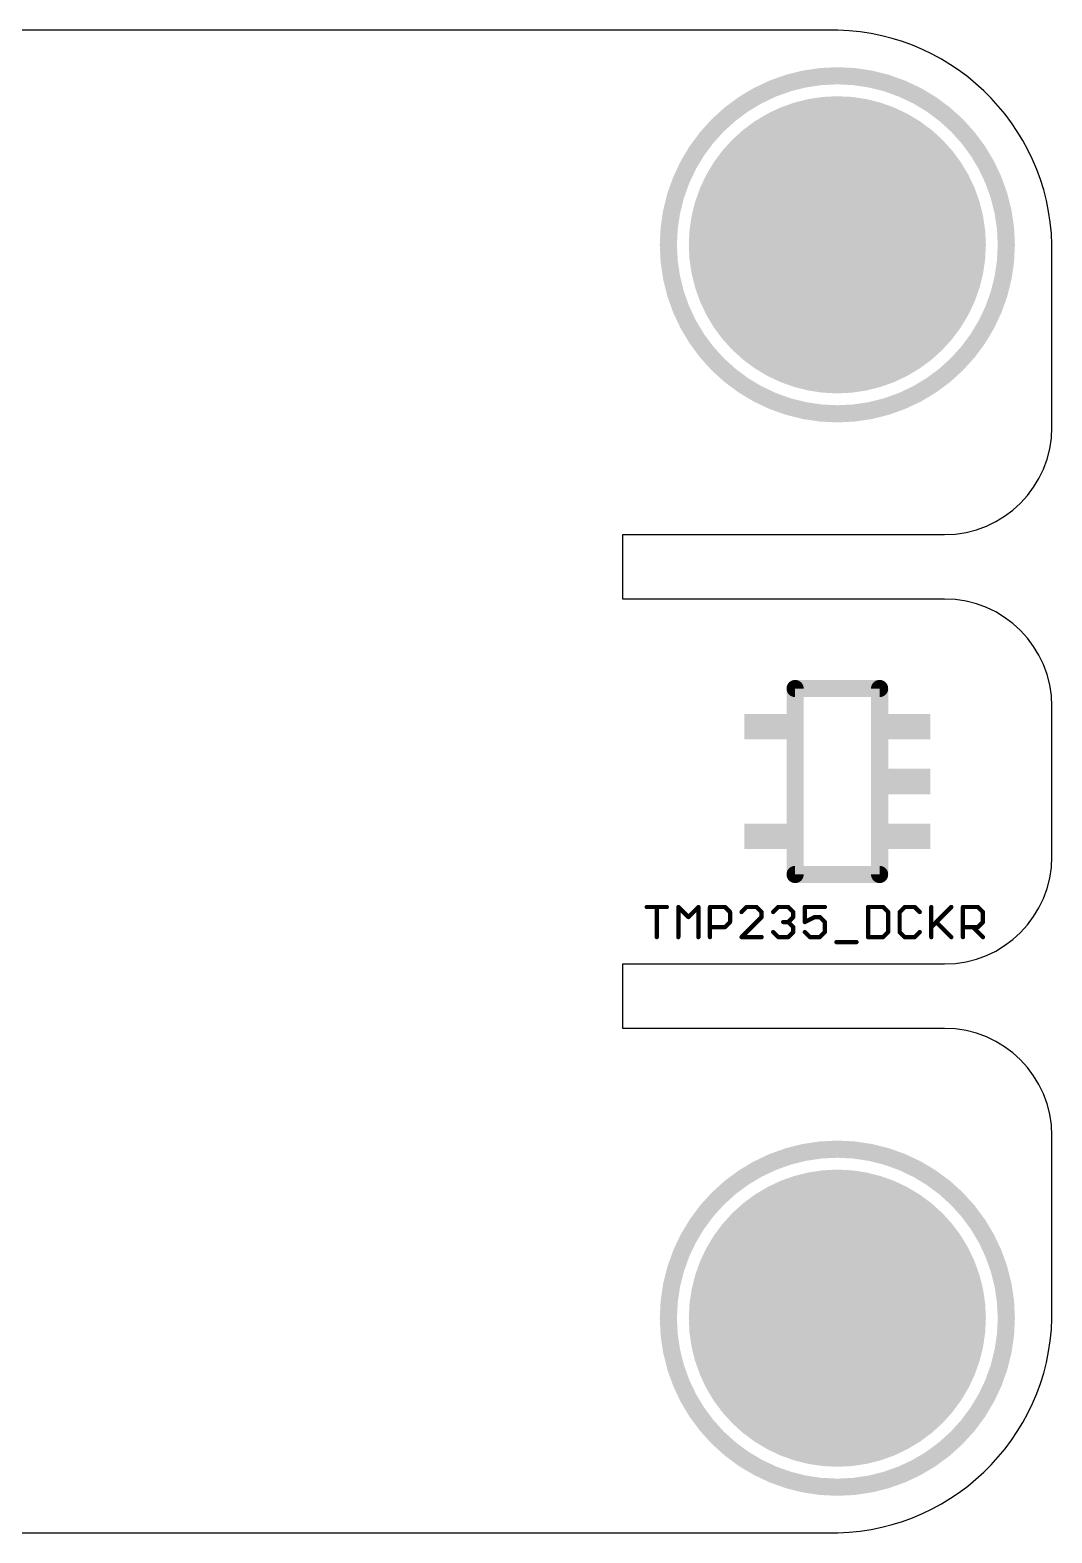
# Model space of a CAD drawing. Extents: x -2.5 to 25.4, y 0 to 17.8.
# Drawn here: x 13.31 to 25.4, y 0 to 17.78 of the extents above; entities that cross this region are included whole.
import ezdxf

# ---------------------------------------------------------------- set-up
doc = ezdxf.new("R2010")
doc.units = 0
for name, color, linetype in [('17', 110, 'CONTINUOUS'), ('20', 53, 'CONTINUOUS'), ('21', 40, 'CONTINUOUS'), ('27', 253, 'CONTINUOUS'), ('51', 253, 'CONTINUOUS')]:
    doc.layers.add(name, color=color, linetype=linetype)

# ---------------------------------------------------------------- blocks, each defined once
blk = doc.blocks.new('ROUNDP')
at = {"const_width": 0.5}
blk.add_lwpolyline([(0, -0.25, 1), (0, 0.25, 1), (0, -0.25)], format="xyb", dxfattribs=at)
blk = doc.blocks.new('RECT')
blk.add_solid([(-0.5, -0.5), (0.5, -0.5), (-0.5, 0.5), (0.5, 0.5)])

msp = doc.modelspace()

# ---------------------------------------------------------------- linework, layer by layer
at = {"layer": '20'}
for p, q in [((22.733, 17.78), (2.54, 17.78)), ((25.4, 13.081), (25.4, 15.24)), ((20.32, 11.049), (20.32, 11.811)), ((20.32, 11.811), (24.13, 11.811)), ((24.13, 11.049), (20.32, 11.049)), ((25.4, 8.001), (25.4, 9.779)), ((20.32, 5.969), (20.32, 6.731)), ((20.32, 6.731), (24.13, 6.731)), ((24.13, 5.969), (20.32, 5.969)), ((25.4, 2.54), (25.4, 4.699)), ((2.54, 0), (22.733, 0))]:
    msp.add_line(p, q, dxfattribs=at)
for centre, radius, start, end in [((22.7965, 15.1765), 2.6043, 1.3972, 91.3972), ((24.13, 13.081), 1.27, 270, 0), ((24.13, 9.779), 1.27, 0, 90), ((24.13, 8.001), 1.27, 270, 0), ((24.13, 4.699), 1.27, 0, 90), ((22.7965, 2.6035), 2.6043, 268.6028, 358.6028)]:
    msp.add_arc(centre, radius, start, end, dxfattribs=at)
at = {"layer": '21'}
for points, const_width in [([(22.86, 13.24, 1), (22.86, 17.24, 1), (22.86, 13.24)], 0.2032), ([(22.36, 10.0408, 1), (22.36, 9.9392)], 0.1016), ([(23.36, 9.9392, 1), (23.36, 10.0408)], 0.1016), ([(22.36, 7.8408, 1), (22.36, 7.7392)], 0.1016), ([(23.36, 7.7392, 1), (23.36, 7.8408)], 0.1016), ([(22.86, 0.54, 1), (22.86, 4.54, 1), (22.86, 0.54)], 0.2032)]:
    msp.add_lwpolyline(points, format="xyb", dxfattribs=dict(at, const_width=const_width))
at = {"layer": '21', "const_width": 0.2032}
for points in [[(22.36, 9.99), (23.36, 9.99)], [(23.36, 7.79), (22.36, 7.79)]]:
    msp.add_lwpolyline(points, dxfattribs=at)
at = {"layer": '27', "const_width": 0.0508}
for points in [[(20.6041, 7.4049), (20.8414, 7.4049)], [(20.7228, 7.049), (20.7228, 7.4049)], [(20.9783, 7.049), (20.9783, 7.4049)], [(20.9783, 7.4049), (21.097, 7.2863)], [(21.097, 7.2863), (21.2156, 7.4049)], [(21.2156, 7.4049), (21.2156, 7.049)], [(21.3525, 7.049), (21.3525, 7.4049)], [(21.3525, 7.4049), (21.5305, 7.4049)], [(21.5305, 7.4049), (21.5898, 7.3456)], [(21.5898, 7.3456), (21.5898, 7.227)], [(21.786, 7.4049), (21.7267, 7.3456)], [(21.7267, 7.049), (21.964, 7.2863)], [(21.9047, 7.4049), (21.786, 7.4049)], [(21.964, 7.3456), (21.9047, 7.4049)], [(21.964, 7.2863), (21.964, 7.3456)], [(22.1009, 7.3456), (22.1603, 7.4049)], [(22.1603, 7.4049), (22.2789, 7.4049)], [(22.2789, 7.4049), (22.3382, 7.3456)], [(22.3382, 7.2863), (22.2789, 7.227)], [(22.3382, 7.3456), (22.3382, 7.2863)], [(22.7124, 7.4049), (22.4751, 7.4049)], [(22.4751, 7.4049), (22.4751, 7.227)], [(22.4751, 7.227), (22.5938, 7.2863)], [(22.5938, 7.2863), (22.6531, 7.2863)], [(22.6531, 7.2863), (22.7124, 7.227)], [(23.2236, 7.4049), (23.2236, 7.049)], [(23.4015, 7.4049), (23.2236, 7.4049)], [(23.4608, 7.3456), (23.4015, 7.4049)], [(23.4608, 7.1083), (23.4608, 7.3456)], [(23.6571, 7.4049), (23.5978, 7.3456)], [(23.5978, 7.3456), (23.5978, 7.1083)], [(23.7757, 7.4049), (23.6571, 7.4049)], [(23.835, 7.3456), (23.7757, 7.4049)], [(23.972, 7.4049), (23.972, 7.049)], [(23.972, 7.1676), (24.2092, 7.4049)], [(24.3462, 7.049), (24.3462, 7.4049)], [(24.3462, 7.4049), (24.5241, 7.4049)], [(24.5241, 7.4049), (24.5834, 7.3456)], [(24.5834, 7.3456), (24.5834, 7.227)], [(21.5305, 7.1676), (21.3525, 7.1676)], [(21.5898, 7.227), (21.5305, 7.1676)], [(22.1603, 7.049), (22.1009, 7.1083)], [(22.2789, 7.227), (22.2196, 7.227)], [(22.2789, 7.227), (22.3382, 7.1676)], [(22.3382, 7.1083), (22.2789, 7.049)], [(22.3382, 7.1676), (22.3382, 7.1083)], [(22.5345, 7.049), (22.4751, 7.1083)], [(22.7124, 7.1083), (22.6531, 7.049)], [(22.7124, 7.227), (22.7124, 7.1083)], [(23.4015, 7.049), (23.4608, 7.1083)], [(23.5978, 7.1083), (23.6571, 7.049)], [(23.7757, 7.049), (23.835, 7.1083)], [(24.0313, 7.227), (24.2092, 7.049)], [(24.5241, 7.1676), (24.3462, 7.1676)], [(24.4648, 7.1676), (24.5834, 7.049)], [(24.5834, 7.227), (24.5241, 7.1676)], [(21.964, 7.049), (21.7267, 7.049)], [(22.2789, 7.049), (22.1603, 7.049)], [(22.6531, 7.049), (22.5345, 7.049)], [(22.8494, 6.9897), (23.0866, 6.9897)], [(23.2236, 7.049), (23.4015, 7.049)], [(23.6571, 7.049), (23.7757, 7.049)]]:
    msp.add_lwpolyline(points, dxfattribs=at)
at = {"layer": '27', "const_width": 0.0254}
for points in [[(20.6041, 7.4176, 1), (20.6041, 7.3922)], [(20.7355, 7.4049, 1), (20.7101, 7.4049)], [(20.8414, 7.3922, 1), (20.8414, 7.4176)], [(20.991, 7.4049, 1), (20.9656, 7.4049)], [(20.9873, 7.4139, 1), (20.9693, 7.3959)], [(21.088, 7.2952, 1), (21.1059, 7.2773)], [(21.088, 7.2773, 1), (21.1059, 7.2952)], [(21.2283, 7.4049, 1), (21.2029, 7.4049)], [(21.2246, 7.3959, 1), (21.2066, 7.4139)], [(21.3652, 7.4049, 1), (21.3398, 7.4049)], [(21.3525, 7.4176, 1), (21.3525, 7.3922)], [(21.5395, 7.4139, 1), (21.5215, 7.3959)], [(21.5305, 7.3922, 1), (21.5305, 7.4176)], [(21.6025, 7.3456, 1), (21.5771, 7.3456)], [(21.5808, 7.3366, 1), (21.5988, 7.3546)], [(21.7178, 7.3546, 1), (21.7357, 7.3366)], [(21.786, 7.4176, 1), (21.786, 7.3922)], [(21.795, 7.3959, 1), (21.7771, 7.4139)], [(21.9137, 7.4139, 1), (21.8957, 7.3959)], [(21.9047, 7.3922, 1), (21.9047, 7.4176)], [(21.9767, 7.3456, 1), (21.9513, 7.3456)], [(21.9513, 7.2863, 1), (21.9767, 7.2863)], [(21.955, 7.3366, 1), (21.973, 7.3546)], [(21.973, 7.2773, 1), (21.955, 7.2952)], [(22.092, 7.3546, 1), (22.1099, 7.3366)], [(22.1603, 7.4176, 1), (22.1603, 7.3922)], [(22.1692, 7.3959, 1), (22.1513, 7.4139)], [(22.2879, 7.4139, 1), (22.2699, 7.3959)], [(22.2789, 7.3922, 1), (22.2789, 7.4176)], [(22.3509, 7.3456, 1), (22.3255, 7.3456)], [(22.3255, 7.2863, 1), (22.3509, 7.2863)], [(22.3292, 7.3366, 1), (22.3472, 7.3546)], [(22.3472, 7.2773, 1), (22.3292, 7.2952)], [(22.4751, 7.4176, 1), (22.4751, 7.3922)], [(22.4878, 7.4049, 1), (22.4624, 7.4049)], [(22.5938, 7.299, 1), (22.5938, 7.2736)], [(22.5995, 7.2749, 1), (22.5881, 7.2976)], [(22.6621, 7.2952, 1), (22.6441, 7.2773)], [(22.6531, 7.2736, 1), (22.6531, 7.299)], [(22.7124, 7.3922, 1), (22.7124, 7.4176)], [(23.2363, 7.4049, 1), (23.2109, 7.4049)], [(23.2236, 7.4176, 1), (23.2236, 7.3922)], [(23.4105, 7.4139, 1), (23.3925, 7.3959)], [(23.4015, 7.3922, 1), (23.4015, 7.4176)], [(23.4735, 7.3456, 1), (23.4481, 7.3456)], [(23.4518, 7.3366, 1), (23.4698, 7.3546)], [(23.6105, 7.3456, 1), (23.5851, 7.3456)], [(23.5888, 7.3546, 1), (23.6067, 7.3366)], [(23.6571, 7.4176, 1), (23.6571, 7.3922)], [(23.6661, 7.3959, 1), (23.6481, 7.4139)], [(23.7847, 7.4139, 1), (23.7667, 7.3959)], [(23.7757, 7.3922, 1), (23.7757, 7.4176)], [(23.8261, 7.3366, 1), (23.844, 7.3546)], [(23.9847, 7.4049, 1), (23.9593, 7.4049)], [(24.2182, 7.3959, 1), (24.2003, 7.4139)], [(24.3589, 7.4049, 1), (24.3335, 7.4049)], [(24.3462, 7.4176, 1), (24.3462, 7.3922)], [(24.5331, 7.4139, 1), (24.5151, 7.3959)], [(24.5241, 7.3922, 1), (24.5241, 7.4176)], [(24.5961, 7.3456, 1), (24.5707, 7.3456)], [(24.5745, 7.3366, 1), (24.5924, 7.3546)], [(21.3525, 7.1803, 1), (21.3525, 7.1549)], [(21.5215, 7.1766, 1), (21.5395, 7.1587)], [(21.5305, 7.1549, 1), (21.5305, 7.1803)], [(21.5771, 7.227, 1), (21.6025, 7.227)], [(21.5988, 7.218, 1), (21.5808, 7.2359)], [(22.1099, 7.1173, 1), (22.092, 7.0993)], [(22.2196, 7.2397, 1), (22.2196, 7.2143)], [(22.2879, 7.2359, 1), (22.2699, 7.218)], [(22.2699, 7.2359, 1), (22.2879, 7.218)], [(22.2789, 7.2143, 1), (22.2789, 7.2397)], [(22.3509, 7.1676, 1), (22.3255, 7.1676)], [(22.3255, 7.1083, 1), (22.3509, 7.1083)], [(22.3292, 7.1587, 1), (22.3472, 7.1766)], [(22.3472, 7.0993, 1), (22.3292, 7.1173)], [(22.4624, 7.227, 1), (22.4878, 7.227)], [(22.4695, 7.2383, 1), (22.4808, 7.2156)], [(22.4841, 7.1173, 1), (22.4662, 7.0993)], [(22.7251, 7.227, 1), (22.6997, 7.227)], [(22.6997, 7.1083, 1), (22.7251, 7.1083)], [(22.7034, 7.218, 1), (22.7214, 7.2359)], [(22.7214, 7.0993, 1), (22.7034, 7.1173)], [(23.4481, 7.1083, 1), (23.4735, 7.1083)], [(23.4698, 7.0993, 1), (23.4518, 7.1173)], [(23.6067, 7.1173, 1), (23.5888, 7.0993)], [(23.5851, 7.1083, 1), (23.6105, 7.1083)], [(23.844, 7.0993, 1), (23.8261, 7.1173)], [(23.963, 7.1766, 1), (23.981, 7.1587)], [(24.0403, 7.2359, 1), (24.0223, 7.218)], [(24.3462, 7.1803, 1), (24.3462, 7.1549)], [(24.4738, 7.1766, 1), (24.4558, 7.1587)], [(24.5151, 7.1766, 1), (24.5331, 7.1587)], [(24.5241, 7.1549, 1), (24.5241, 7.1803)], [(24.5707, 7.227, 1), (24.5961, 7.227)], [(24.5924, 7.218, 1), (24.5745, 7.2359)], [(20.7101, 7.049, 1), (20.7355, 7.049)], [(20.9656, 7.049, 1), (20.991, 7.049)], [(21.2029, 7.049, 1), (21.2283, 7.049)], [(21.3398, 7.049, 1), (21.3652, 7.049)], [(21.7267, 7.0617, 1), (21.7267, 7.0363)], [(21.7178, 7.058, 1), (21.7357, 7.04)], [(21.964, 7.0363, 1), (21.964, 7.0617)], [(22.1603, 7.0617, 1), (22.1603, 7.0363)], [(22.1513, 7.04, 1), (22.1692, 7.058)], [(22.2699, 7.058, 1), (22.2879, 7.04)], [(22.2789, 7.0363, 1), (22.2789, 7.0617)], [(22.5345, 7.0617, 1), (22.5345, 7.0363)], [(22.5255, 7.04, 1), (22.5434, 7.058)], [(22.6441, 7.058, 1), (22.6621, 7.04)], [(22.6531, 7.0363, 1), (22.6531, 7.0617)], [(22.8494, 7.0024, 1), (22.8494, 6.977)], [(23.0866, 6.977, 1), (23.0866, 7.0024)], [(23.2236, 7.0617, 1), (23.2236, 7.0363)], [(23.2109, 7.049, 1), (23.2363, 7.049)], [(23.3925, 7.058, 1), (23.4105, 7.04)], [(23.4015, 7.0363, 1), (23.4015, 7.0617)], [(23.6571, 7.0617, 1), (23.6571, 7.0363)], [(23.6481, 7.04, 1), (23.6661, 7.058)], [(23.7667, 7.058, 1), (23.7847, 7.04)], [(23.7757, 7.0363, 1), (23.7757, 7.0617)], [(23.9593, 7.049, 1), (23.9847, 7.049)], [(24.2003, 7.04, 1), (24.2182, 7.058)], [(24.3335, 7.049, 1), (24.3589, 7.049)], [(24.5745, 7.04, 1), (24.5924, 7.058)]]:
    msp.add_lwpolyline(points, format="xyb", dxfattribs=at)
at = {"layer": '51', "const_width": 0.2032}
for points in [[(22.36, 7.79), (22.36, 9.99)], [(23.36, 9.99), (23.36, 7.79)]]:
    msp.add_lwpolyline(points, dxfattribs=at)
at = {"layer": '51', "const_width": 0.1016}
for points in [[(22.4108, 9.99, 1), (22.3092, 9.99)], [(23.4108, 9.99, 1), (23.3092, 9.99)], [(22.3092, 7.79, 1), (22.4108, 7.79)], [(23.3092, 7.79, 1), (23.4108, 7.79)]]:
    msp.add_lwpolyline(points, format="xyb", dxfattribs=at)

# ---------------------------------------------------------------- block references
at = {"layer": '17', "xscale": 3.516, "yscale": 3.516}
for p in [(22.86, 15.24), (22.86, 15.24), (22.86, 2.54), (22.86, 2.54)]:
    msp.add_blockref('ROUNDP', p, dxfattribs=at)
at = {"layer": '51', "xscale": 0.3, "yscale": 0.5, "rotation": 90}
for p in [(22.01, 9.54), (23.71, 9.54), (23.71, 8.89), (22.01, 8.24), (23.71, 8.24)]:
    msp.add_blockref('RECT', p, dxfattribs=at)

doc.saveas('drawing.dxf')
